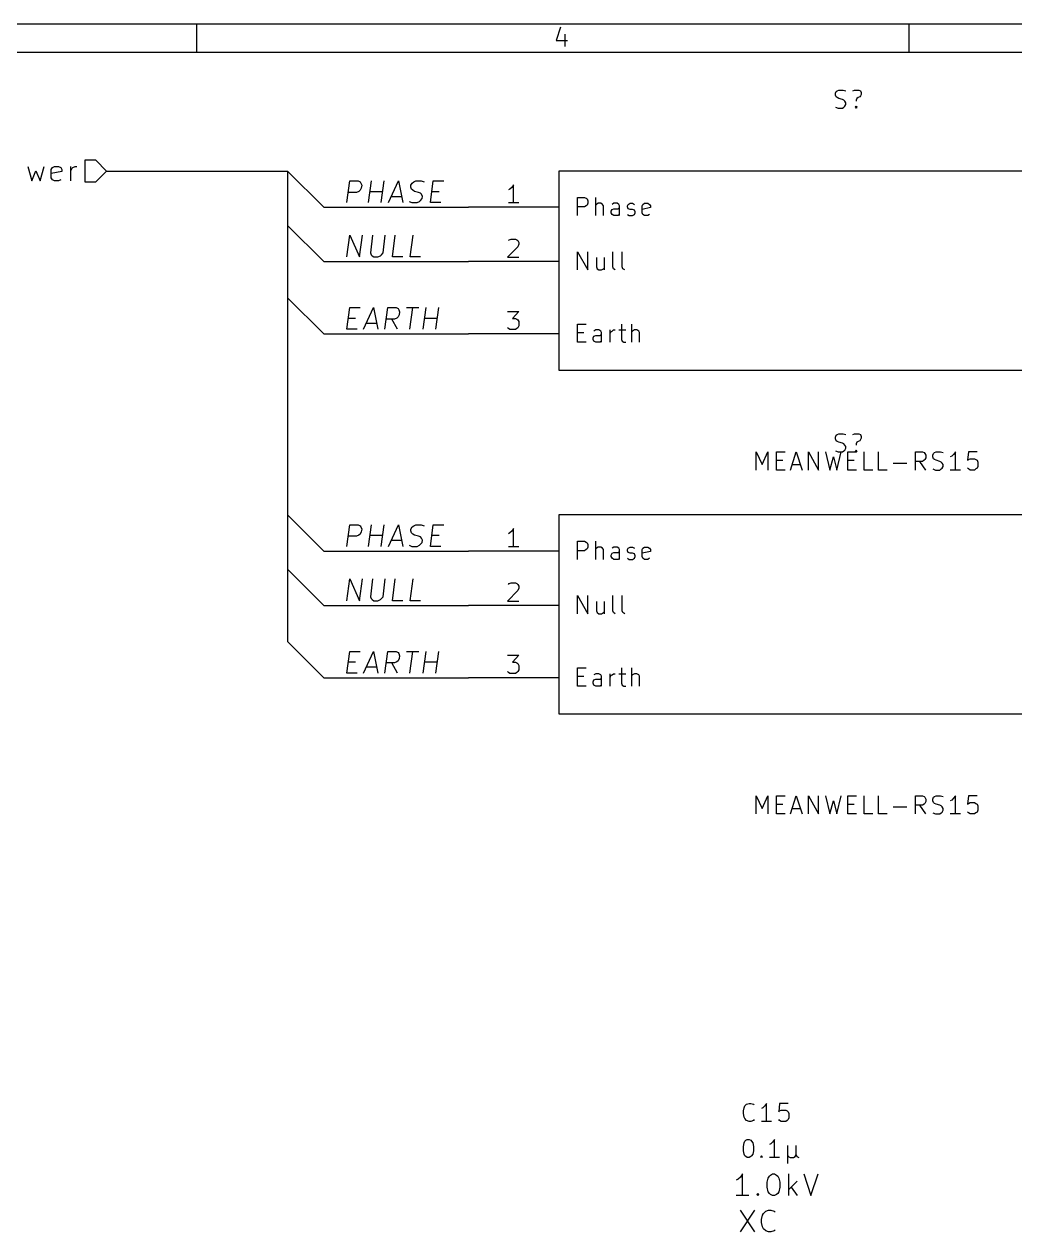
# Model space of a CAD drawing. Extents: x 10 to 287, y -200 to -10.
# Drawn here: x 147.9 to 217.4, y -94.8 to -10 of the extents above; entities that cross this region are included whole.
import ezdxf

# ---------------------------------------------------------------- set-up
doc = ezdxf.new("R2010")
doc.units = 0
doc.header["$MEASUREMENT"] = 0
doc.layers.add('BLACK', color=7, linetype='CONTINUOUS')
doc.layers.add('WHITE', color=7, linetype='CONTINUOUS')

msp = doc.modelspace()

# ---------------------------------------------------------------- linework, layer by layer
at = {"layer": 'Black'}
for p, q in [((286.995, -10.0076), (10.0076, -10.0076)), ((159.995, -11.9888), (159.995, -10.0076)), ((210.007, -11.9888), (210.007, -10.0076)), ((185.547, -10.2108), (185.242, -11.1506)), ((185.852, -10.7188), (185.852, -11.5824)), ((185.242, -11.1506), (186.03, -11.1506)), ((285.013, -11.9888), (11.9888, -11.9888)), ((148.133, -19.9898), (148.412, -21.0058)), ((148.412, -21.0058), (148.692, -20.2946)), ((148.692, -20.2946), (148.996, -21.0058)), ((148.996, -21.0058), (149.276, -19.9898)), ((149.784, -20.2184), (149.86, -20.066)), ((149.784, -20.8026), (149.784, -20.2184)), ((149.86, -20.066), (150.012, -19.9898)), ((150.012, -19.9898), (150.292, -19.9898)), ((150.292, -19.9898), (150.444, -20.066)), ((150.444, -20.066), (150.52, -20.2184)), ((150.52, -20.2184), (150.52, -20.3454)), ((151.155, -21.0058), (151.155, -19.9898)), ((151.155, -20.2946), (151.232, -20.1422)), ((151.232, -20.1422), (151.308, -20.066)), ((151.308, -20.066), (151.46, -19.9898)), ((151.46, -19.9898), (151.587, -19.9898)), ((152.908, -19.558), (152.146, -19.558)), ((152.146, -19.558), (152.146, -21.082)), ((153.67, -20.32), (152.908, -19.558)), ((152.908, -21.082), (153.67, -20.32)), ((153.67, -20.32), (166.37, -20.32)), ((166.37, -20.32), (168.91, -22.86)), ((166.37, -20.32), (166.37, -24.13)), ((185.42, -20.32), (185.42, -34.29)), ((227.33, -20.32), (185.42, -20.32)), ((150.52, -20.3454), (149.784, -20.4978)), ((149.86, -20.9296), (149.784, -20.8026)), ((150.012, -21.0058), (149.86, -20.9296)), ((150.292, -21.0058), (150.012, -21.0058)), ((150.444, -20.9296), (150.292, -21.0058)), ((152.146, -21.082), (152.908, -21.082)), ((181.991, -21.59), (181.889, -21.6408)), ((182.118, -21.463), (181.991, -21.59)), ((182.245, -21.2852), (182.118, -21.463)), ((182.245, -22.5552), (182.245, -21.2852)), ((166.37, -22.86), (166.37, -53.34)), ((168.91, -22.86), (179.07, -22.86)), ((185.42, -22.86), (179.07, -22.86)), ((182.601, -22.5552), (181.889, -22.5552)), ((166.37, -24.13), (168.91, -26.67)), ((181.889, -25.1968), (181.94, -25.146)), ((181.94, -25.146), (182.067, -25.0952)), ((182.067, -25.0952), (182.372, -25.0952)), ((182.372, -25.0952), (182.474, -25.146)), ((182.474, -25.146), (182.55, -25.1968)), ((182.55, -25.1968), (182.601, -25.3238)), ((182.601, -25.3238), (182.601, -25.4508)), ((182.55, -25.6286), (181.813, -26.3652)), ((182.601, -25.4508), (182.55, -25.6286)), ((168.91, -26.67), (179.07, -26.67)), ((185.42, -26.67), (179.07, -26.67)), ((181.813, -26.3652), (182.601, -26.3652)), ((166.37, -29.21), (168.91, -31.75)), ((181.813, -30.1752), (182.601, -30.1752)), ((182.601, -30.1752), (182.169, -30.6578)), ((181.889, -31.369), (181.813, -31.3182)), ((182.169, -30.6578), (182.372, -30.6578)), ((182.372, -30.6578), (182.474, -30.7086)), ((182.474, -30.7086), (182.55, -30.7594)), ((182.55, -31.3182), (182.474, -31.369)), ((182.55, -30.7594), (182.601, -30.8864)), ((182.601, -31.1912), (182.55, -31.3182)), ((182.601, -30.8864), (182.601, -31.1912)), ((168.91, -31.75), (179.07, -31.75)), ((185.42, -31.75), (179.07, -31.75)), ((181.991, -31.4452), (181.889, -31.369)), ((182.372, -31.4452), (181.991, -31.4452)), ((182.474, -31.369), (182.372, -31.4452)), ((185.42, -34.29), (227.33, -34.29)), ((199.263, -41.3004), (199.263, -40.0304)), ((199.263, -40.0304), (199.695, -40.9194)), ((199.695, -40.9194), (200.101, -40.0304)), ((200.101, -40.0304), (200.101, -41.3004)), ((200.711, -41.3004), (200.711, -40.0304)), ((200.711, -40.0304), (201.32, -40.0304)), ((200.711, -40.6146), (201.143, -40.6146)), ((201.676, -41.3004), (202.082, -40.0304)), ((202.082, -40.0304), (202.514, -41.3004)), ((202.946, -41.3004), (202.946, -40.0304)), ((202.946, -40.0304), (203.657, -41.3004)), ((203.657, -41.3004), (203.657, -40.0304)), ((204.14, -40.0304), (204.445, -41.3004)), ((204.445, -41.3004), (204.699, -40.386)), ((204.699, -40.386), (204.927, -41.3004)), ((204.927, -41.3004), (205.232, -40.0304)), ((205.715, -41.3004), (205.715, -40.0304)), ((205.715, -40.0304), (206.324, -40.0304)), ((205.715, -40.6146), (206.146, -40.6146)), ((206.858, -41.3004), (206.858, -40.0304)), ((207.874, -41.3004), (207.874, -40.0304)), ((210.464, -41.3004), (210.464, -40.0304)), ((210.464, -40.0304), (210.947, -40.0304)), ((210.947, -40.0304), (211.074, -40.0812)), ((211.074, -40.6146), (210.947, -40.6908)), ((211.074, -40.0812), (211.125, -40.132)), ((211.125, -40.5638), (211.074, -40.6146)), ((211.125, -40.132), (211.176, -40.259)), ((211.176, -40.4368), (211.125, -40.5638)), ((211.176, -40.259), (211.176, -40.4368)), ((211.684, -40.259), (211.734, -40.132)), ((211.684, -40.386), (211.684, -40.259)), ((211.734, -40.513), (211.684, -40.386)), ((211.734, -40.132), (211.785, -40.0812)), ((211.785, -40.5638), (211.734, -40.513)), ((211.785, -40.0812), (211.912, -40.0304)), ((211.912, -40.6146), (211.785, -40.5638)), ((211.912, -40.0304), (212.217, -40.0304)), ((212.166, -40.6908), (211.912, -40.6146)), ((212.217, -40.0304), (212.395, -40.0812)), ((213.004, -40.3352), (212.903, -40.386)), ((213.131, -40.2082), (213.004, -40.3352)), ((213.258, -40.0304), (213.131, -40.2082)), ((213.258, -41.3004), (213.258, -40.0304)), ((214.173, -40.0304), (214.122, -40.6146)), ((214.122, -40.6146), (214.173, -40.5638)), ((214.782, -40.0304), (214.173, -40.0304)), ((214.173, -40.5638), (214.3, -40.513)), ((214.3, -40.513), (214.605, -40.513)), ((214.605, -40.513), (214.706, -40.5638)), ((214.706, -40.5638), (214.782, -40.6146)), ((214.782, -40.6146), (214.833, -40.7416)), ((201.32, -41.3004), (200.711, -41.3004)), ((201.803, -40.9194), (202.387, -40.9194)), ((206.324, -41.3004), (205.715, -41.3004)), ((207.467, -41.3004), (206.858, -41.3004)), ((208.483, -41.3004), (207.874, -41.3004)), ((208.89, -40.8178), (209.855, -40.8178)), ((210.947, -40.6908), (210.464, -40.6908)), ((211.176, -41.3004), (210.769, -40.6908)), ((211.684, -41.2242), (211.861, -41.3004)), ((211.861, -41.3004), (212.166, -41.3004)), ((212.268, -40.7416), (212.166, -40.6908)), ((212.166, -41.3004), (212.268, -41.2242)), ((212.344, -40.8178), (212.268, -40.7416)), ((212.268, -41.2242), (212.344, -41.1734)), ((212.395, -40.9194), (212.344, -40.8178)), ((212.344, -41.1734), (212.395, -41.0464)), ((212.395, -41.0464), (212.395, -40.9194)), ((213.614, -41.3004), (212.903, -41.3004)), ((214.173, -41.2242), (214.122, -41.1734)), ((214.3, -41.3004), (214.173, -41.2242)), ((214.605, -41.3004), (214.3, -41.3004)), ((214.706, -41.2242), (214.605, -41.3004)), ((214.782, -41.1734), (214.706, -41.2242)), ((214.833, -41.0464), (214.782, -41.1734)), ((214.833, -40.7416), (214.833, -41.0464)), ((166.37, -44.45), (168.91, -46.99)), ((185.42, -44.45), (185.42, -58.42)), ((227.33, -44.45), (185.42, -44.45)), ((181.991, -45.72), (181.889, -45.7708)), ((182.118, -45.593), (181.991, -45.72)), ((182.245, -45.4152), (182.118, -45.593)), ((182.245, -46.6852), (182.245, -45.4152)), ((168.91, -46.99), (179.07, -46.99)), ((185.42, -46.99), (179.07, -46.99)), ((182.601, -46.6852), (181.889, -46.6852)), ((166.37, -48.26), (168.91, -50.8)), ((182.55, -49.7586), (181.813, -50.4952)), ((181.889, -49.3268), (181.94, -49.276)), ((181.94, -49.276), (182.067, -49.2252)), ((182.067, -49.2252), (182.372, -49.2252)), ((182.372, -49.2252), (182.474, -49.276)), ((182.474, -49.276), (182.55, -49.3268)), ((182.55, -49.3268), (182.601, -49.4538)), ((182.601, -49.5808), (182.55, -49.7586)), ((182.601, -49.4538), (182.601, -49.5808)), ((168.91, -50.8), (179.07, -50.8)), ((185.42, -50.8), (179.07, -50.8)), ((181.813, -50.4952), (182.601, -50.4952)), ((166.37, -53.34), (168.91, -55.88)), ((181.813, -54.3052), (182.601, -54.3052)), ((182.601, -54.3052), (182.169, -54.7878)), ((182.169, -54.7878), (182.372, -54.7878)), ((182.372, -54.7878), (182.474, -54.8386)), ((182.474, -54.8386), (182.55, -54.8894)), ((182.55, -54.8894), (182.601, -55.0164)), ((182.601, -55.0164), (182.601, -55.3212)), ((168.91, -55.88), (179.07, -55.88)), ((185.42, -55.88), (179.07, -55.88)), ((181.889, -55.499), (181.813, -55.4482)), ((181.991, -55.5752), (181.889, -55.499)), ((182.372, -55.5752), (181.991, -55.5752)), ((182.474, -55.499), (182.372, -55.5752)), ((182.55, -55.4482), (182.474, -55.499)), ((182.601, -55.3212), (182.55, -55.4482)), ((185.42, -58.42), (227.33, -58.42)), ((199.263, -65.4304), (199.263, -64.1604)), ((199.263, -64.1604), (199.695, -65.0494)), ((199.695, -65.0494), (200.101, -64.1604)), ((200.101, -64.1604), (200.101, -65.4304)), ((200.711, -65.4304), (200.711, -64.1604)), ((200.711, -64.1604), (201.32, -64.1604)), ((201.676, -65.4304), (202.082, -64.1604)), ((202.082, -64.1604), (202.514, -65.4304)), ((202.946, -65.4304), (202.946, -64.1604)), ((202.946, -64.1604), (203.657, -65.4304)), ((203.657, -65.4304), (203.657, -64.1604)), ((204.14, -64.1604), (204.445, -65.4304)), ((204.927, -65.4304), (205.232, -64.1604)), ((205.715, -65.4304), (205.715, -64.1604)), ((205.715, -64.1604), (206.324, -64.1604)), ((206.858, -65.4304), (206.858, -64.1604)), ((207.874, -65.4304), (207.874, -64.1604)), ((210.464, -65.4304), (210.464, -64.1604)), ((210.464, -64.1604), (210.947, -64.1604)), ((210.947, -64.1604), (211.074, -64.2112)), ((211.074, -64.2112), (211.125, -64.262)), ((211.125, -64.262), (211.176, -64.389)), ((211.176, -64.389), (211.176, -64.5668)), ((211.684, -64.389), (211.734, -64.262)), ((211.684, -64.516), (211.684, -64.389)), ((211.734, -64.262), (211.785, -64.2112)), ((211.785, -64.2112), (211.912, -64.1604)), ((211.912, -64.1604), (212.217, -64.1604)), ((212.217, -64.1604), (212.395, -64.2112)), ((213.131, -64.3382), (213.004, -64.4652)), ((213.258, -64.1604), (213.131, -64.3382)), ((213.258, -65.4304), (213.258, -64.1604)), ((214.173, -64.1604), (214.122, -64.7446)), ((214.782, -64.1604), (214.173, -64.1604)), ((200.711, -64.7446), (201.143, -64.7446)), ((201.803, -65.0494), (202.387, -65.0494)), ((204.445, -65.4304), (204.699, -64.516)), ((204.699, -64.516), (204.927, -65.4304)), ((205.715, -64.7446), (206.146, -64.7446)), ((208.89, -64.9478), (209.855, -64.9478)), ((210.947, -64.8208), (210.464, -64.8208)), ((211.176, -65.4304), (210.769, -64.8208)), ((211.074, -64.7446), (210.947, -64.8208)), ((211.125, -64.6938), (211.074, -64.7446)), ((211.176, -64.5668), (211.125, -64.6938)), ((211.734, -64.643), (211.684, -64.516)), ((211.785, -64.6938), (211.734, -64.643)), ((211.912, -64.7446), (211.785, -64.6938)), ((212.166, -64.8208), (211.912, -64.7446)), ((212.268, -64.8716), (212.166, -64.8208)), ((212.344, -64.9478), (212.268, -64.8716)), ((212.395, -65.0494), (212.344, -64.9478)), ((212.344, -65.3034), (212.395, -65.1764)), ((212.395, -65.1764), (212.395, -65.0494)), ((213.004, -64.4652), (212.903, -64.516)), ((214.122, -64.7446), (214.173, -64.6938)), ((214.173, -64.6938), (214.3, -64.643)), ((214.3, -64.643), (214.605, -64.643)), ((214.605, -64.643), (214.706, -64.6938)), ((214.706, -64.6938), (214.782, -64.7446)), ((214.782, -64.7446), (214.833, -64.8716)), ((214.833, -65.1764), (214.782, -65.3034)), ((214.833, -64.8716), (214.833, -65.1764)), ((201.32, -65.4304), (200.711, -65.4304)), ((206.324, -65.4304), (205.715, -65.4304)), ((207.467, -65.4304), (206.858, -65.4304)), ((208.483, -65.4304), (207.874, -65.4304)), ((211.684, -65.3542), (211.861, -65.4304)), ((211.861, -65.4304), (212.166, -65.4304)), ((212.166, -65.4304), (212.268, -65.3542)), ((212.268, -65.3542), (212.344, -65.3034)), ((213.614, -65.4304), (212.903, -65.4304)), ((214.173, -65.3542), (214.122, -65.3034)), ((214.3, -65.4304), (214.173, -65.3542)), ((214.605, -65.4304), (214.3, -65.4304)), ((214.706, -65.3542), (214.605, -65.4304)), ((214.782, -65.3034), (214.706, -65.3542)), ((198.374, -88.773), (198.425, -88.519)), ((198.374, -89.0778), (198.374, -88.773)), ((198.425, -88.519), (198.476, -88.392)), ((198.476, -88.392), (198.552, -88.3412)), ((198.552, -88.3412), (198.653, -88.2904)), ((198.653, -88.2904), (198.78, -88.2904)), ((198.78, -88.2904), (198.907, -88.3412)), ((198.907, -88.3412), (198.958, -88.392)), ((198.958, -88.392), (199.034, -88.519)), ((199.034, -88.519), (199.085, -88.773)), ((199.085, -88.773), (199.085, -89.0778)), ((200.304, -88.5952), (200.203, -88.646)), ((200.431, -88.4682), (200.304, -88.5952)), ((200.558, -88.2904), (200.431, -88.4682)), ((200.558, -89.5604), (200.558, -88.2904)), ((201.473, -88.6968), (201.473, -89.9668)), ((202.082, -89.3572), (202.082, -88.6968)), ((198.425, -89.3064), (198.374, -89.0778)), ((198.476, -89.4334), (198.425, -89.3064)), ((198.552, -89.4842), (198.476, -89.4334)), ((198.653, -89.5604), (198.552, -89.4842)), ((198.78, -89.5604), (198.653, -89.5604)), ((198.907, -89.4842), (198.78, -89.5604)), ((198.958, -89.4334), (198.907, -89.4842)), ((199.034, -89.3064), (198.958, -89.4334)), ((199.085, -89.0778), (199.034, -89.3064)), ((199.593, -89.4842), (199.644, -89.4334)), ((199.644, -89.5604), (199.593, -89.4842)), ((199.644, -89.4334), (199.695, -89.4842)), ((199.644, -89.4334), (199.644, -89.5604)), ((199.695, -89.4842), (199.644, -89.5604)), ((200.914, -89.5604), (200.203, -89.5604)), ((201.473, -89.3572), (201.524, -89.4842)), ((201.524, -89.4842), (201.651, -89.5604)), ((201.651, -89.5604), (201.905, -89.5604)), ((201.905, -89.5604), (202.006, -89.4842)), ((202.006, -89.4842), (202.082, -89.3572)), ((202.082, -89.3572), (202.133, -89.4842)), ((202.133, -89.4842), (202.26, -89.5604)), ((198.018, -91.059), (197.866, -91.1352)), ((198.171, -90.932), (198.018, -91.059)), ((198.323, -90.7034), (198.171, -90.932)), ((198.323, -92.2274), (198.323, -90.7034)), ((200.05, -91.2876), (200.127, -91.0082)), ((200.05, -91.6432), (200.05, -91.2876)), ((200.127, -91.0082), (200.203, -90.8558)), ((200.203, -90.8558), (200.279, -90.7796)), ((200.279, -90.7796), (200.431, -90.7034)), ((200.431, -90.7034), (200.558, -90.7034)), ((200.558, -90.7034), (200.711, -90.7796)), ((200.711, -90.7796), (200.787, -90.8558)), ((200.787, -90.8558), (200.863, -91.0082)), ((200.863, -91.0082), (200.939, -91.2876)), ((200.939, -91.2876), (200.939, -91.6432)), ((201.574, -92.2274), (201.574, -90.7034)), ((202.159, -91.2114), (201.574, -91.7956)), ((202.616, -90.7034), (203.124, -92.2274)), ((203.124, -92.2274), (203.632, -90.7034)), ((198.755, -92.2274), (197.866, -92.2274)), ((199.314, -92.1512), (199.39, -92.075)), ((199.39, -92.2274), (199.314, -92.1512)), ((199.39, -92.075), (199.466, -92.1512)), ((199.39, -92.075), (199.39, -92.2274)), ((199.466, -92.1512), (199.39, -92.2274)), ((200.127, -91.948), (200.05, -91.6432)), ((200.203, -92.075), (200.127, -91.948)), ((200.279, -92.1512), (200.203, -92.075)), ((200.431, -92.2274), (200.279, -92.1512)), ((200.558, -92.2274), (200.431, -92.2274)), ((200.711, -92.1512), (200.558, -92.2274)), ((200.787, -92.075), (200.711, -92.1512)), ((200.863, -91.948), (200.787, -92.075)), ((200.939, -91.6432), (200.863, -91.948)), ((201.727, -91.6432), (202.159, -92.2274)), ((198.145, -93.2434), (199.161, -94.7674)), ((199.161, -93.2434), (198.145, -94.7674)), ((199.644, -93.9038), (199.72, -93.599)), ((199.644, -94.107), (199.644, -93.9038)), ((199.72, -93.599), (199.796, -93.472)), ((199.796, -93.472), (199.949, -93.3196)), ((199.949, -93.3196), (200.152, -93.2434)), ((200.152, -93.2434), (200.304, -93.2434)), ((200.304, -93.2434), (200.533, -93.3196)), ((200.533, -93.3196), (200.609, -93.3958)), ((199.72, -94.4118), (199.644, -94.107)), ((199.796, -94.5642), (199.72, -94.4118)), ((199.949, -94.6912), (199.796, -94.5642)), ((200.152, -94.7674), (199.949, -94.6912)), ((200.304, -94.7674), (200.152, -94.7674)), ((200.533, -94.6912), (200.304, -94.7674)), ((200.609, -94.615), (200.533, -94.6912))]:
    msp.add_line(p, q, dxfattribs=at)
at = {"layer": 'White'}
for p, q in [((204.851, -14.859), (204.902, -14.732)), ((204.851, -14.986), (204.851, -14.859)), ((204.902, -15.113), (204.851, -14.986)), ((204.902, -14.732), (204.953, -14.6812)), ((204.953, -15.1638), (204.902, -15.113)), ((204.953, -14.6812), (205.08, -14.6304)), ((205.08, -15.2146), (204.953, -15.1638)), ((205.08, -14.6304), (205.384, -14.6304)), ((205.334, -15.2908), (205.08, -15.2146)), ((205.384, -14.6304), (205.562, -14.6812)), ((206.07, -14.6812), (206.172, -14.6304)), ((206.172, -14.6304), (206.477, -14.6304)), ((206.35, -15.2146), (206.299, -15.3416)), ((206.426, -15.1638), (206.35, -15.2146)), ((206.553, -15.113), (206.426, -15.1638)), ((206.477, -14.6304), (206.604, -14.6812)), ((206.604, -15.0368), (206.553, -15.113)), ((206.604, -14.6812), (206.654, -14.8082)), ((206.654, -14.9352), (206.604, -15.0368)), ((206.654, -14.8082), (206.654, -14.9352)), ((204.851, -15.8242), (205.029, -15.9004)), ((205.029, -15.9004), (205.334, -15.9004)), ((205.435, -15.3416), (205.334, -15.2908)), ((205.334, -15.9004), (205.435, -15.8242)), ((205.511, -15.4178), (205.435, -15.3416)), ((205.435, -15.8242), (205.511, -15.7734)), ((205.562, -15.5194), (205.511, -15.4178)), ((205.511, -15.7734), (205.562, -15.6464)), ((205.562, -15.6464), (205.562, -15.5194)), ((206.248, -15.8242), (206.299, -15.7734)), ((206.299, -15.9004), (206.248, -15.8242)), ((206.299, -15.3416), (206.299, -15.4178)), ((206.299, -15.7734), (206.35, -15.8242)), ((206.299, -15.7734), (206.299, -15.9004)), ((206.35, -15.8242), (206.299, -15.9004)), ((170.536, -22.5298), (170.739, -21.0058)), ((170.739, -21.0058), (171.323, -21.0058)), ((171.323, -21.0058), (171.475, -21.082)), ((171.475, -21.082), (171.526, -21.1582)), ((171.526, -21.1582), (171.577, -21.3106)), ((172.06, -22.5298), (172.263, -21.0058)), ((172.949, -22.5298), (173.152, -21.0058)), ((173.457, -22.5298), (174.168, -21.0058)), ((174.168, -21.0058), (174.473, -22.5298)), ((175.031, -21.3106), (175.133, -21.1582)), ((175.133, -21.1582), (175.235, -21.082)), ((175.235, -21.082), (175.387, -21.0058)), ((175.387, -21.0058), (175.743, -21.0058)), ((175.743, -21.0058), (175.971, -21.082)), ((176.403, -22.5298), (176.606, -21.0058)), ((176.606, -21.0058), (177.343, -21.0058)), ((171.221, -21.8186), (170.637, -21.8186)), ((171.374, -21.7424), (171.221, -21.8186)), ((171.475, -21.6662), (171.374, -21.7424)), ((171.552, -21.5138), (171.475, -21.6662)), ((171.577, -21.3106), (171.552, -21.5138)), ((172.161, -21.7424), (173.05, -21.7424)), ((175.031, -21.4376), (175.031, -21.3106)), ((175.082, -21.59), (175.031, -21.4376)), ((175.158, -21.6662), (175.082, -21.59)), ((175.285, -21.7424), (175.158, -21.6662)), ((175.565, -21.8186), (175.285, -21.7424)), ((175.717, -21.8694), (175.565, -21.8186)), ((175.768, -21.9456), (175.717, -21.8694)), ((175.844, -22.098), (175.768, -21.9456)), ((176.505, -21.7424), (177.013, -21.7424)), ((173.66, -22.098), (174.396, -22.098)), ((174.904, -22.4536), (175.108, -22.5298)), ((175.108, -22.5298), (175.463, -22.5298)), ((175.463, -22.5298), (175.641, -22.4536)), ((175.641, -22.4536), (175.717, -22.3774)), ((175.717, -22.3774), (175.819, -22.2504)), ((175.819, -22.2504), (175.844, -22.098)), ((177.14, -22.5298), (176.403, -22.5298)), ((186.741, -23.4442), (186.741, -22.1742)), ((186.741, -22.1742), (187.223, -22.1742)), ((187.223, -22.8346), (186.741, -22.8346)), ((187.223, -22.1742), (187.35, -22.225)), ((187.35, -22.7584), (187.223, -22.8346)), ((187.35, -22.225), (187.401, -22.2758)), ((187.401, -22.7076), (187.35, -22.7584)), ((187.401, -22.2758), (187.452, -22.4028)), ((187.452, -22.5806), (187.401, -22.7076)), ((187.452, -22.4028), (187.452, -22.5806)), ((188.011, -23.4442), (188.011, -22.1742)), ((188.062, -22.6568), (188.011, -22.7076)), ((188.189, -22.5806), (188.062, -22.6568)), ((188.366, -22.5806), (188.189, -22.5806)), ((188.493, -22.6568), (188.366, -22.5806)), ((188.544, -22.7584), (188.493, -22.6568)), ((188.544, -23.4442), (188.544, -22.7584)), ((189.281, -22.5806), (189.154, -22.6568)), ((189.509, -22.5806), (189.281, -22.5806)), ((189.636, -22.6568), (189.509, -22.5806)), ((189.687, -22.7584), (189.636, -22.6568)), ((189.687, -23.4442), (189.687, -22.7584)), ((190.246, -22.7584), (190.297, -22.6568)), ((190.246, -22.8346), (190.246, -22.7584)), ((190.297, -22.9616), (190.246, -22.8346)), ((190.297, -22.6568), (190.424, -22.5806)), ((190.424, -22.5806), (190.602, -22.5806)), ((190.602, -22.5806), (190.729, -22.6568)), ((191.262, -22.7584), (191.313, -22.6568)), ((191.262, -23.241), (191.262, -22.7584)), ((191.313, -22.6568), (191.44, -22.5806)), ((191.44, -22.5806), (191.668, -22.5806)), ((191.668, -22.5806), (191.795, -22.6568)), ((191.795, -22.6568), (191.846, -22.7584)), ((191.846, -22.7584), (191.846, -22.8854)), ((189.103, -23.1394), (189.154, -23.0124)), ((189.103, -23.241), (189.103, -23.1394)), ((189.154, -23.368), (189.103, -23.241)), ((189.154, -23.0124), (189.281, -22.9616)), ((189.281, -23.4442), (189.154, -23.368)), ((189.281, -22.9616), (189.586, -22.9616)), ((189.586, -23.4442), (189.281, -23.4442)), ((189.586, -22.9616), (189.687, -22.8854)), ((189.687, -23.368), (189.586, -23.4442)), ((190.246, -23.368), (190.348, -23.4442)), ((190.424, -23.0124), (190.297, -22.9616)), ((190.348, -23.4442), (190.602, -23.4442)), ((190.602, -23.0124), (190.424, -23.0124)), ((190.729, -23.0632), (190.602, -23.0124)), ((190.602, -23.4442), (190.729, -23.368)), ((190.779, -23.1902), (190.729, -23.0632)), ((190.729, -23.368), (190.779, -23.241)), ((190.779, -23.241), (190.779, -23.1902)), ((191.846, -22.8854), (191.262, -23.0124)), ((191.313, -23.368), (191.262, -23.241)), ((191.44, -23.4442), (191.313, -23.368)), ((191.668, -23.4442), (191.44, -23.4442)), ((191.795, -23.368), (191.668, -23.4442)), ((170.536, -26.3398), (170.739, -24.8158)), ((170.739, -24.8158), (171.425, -26.3398)), ((171.425, -26.3398), (171.628, -24.8158)), ((172.339, -24.8158), (172.187, -26.0604)), ((173.076, -26.0604), (173.228, -24.8158)), ((173.736, -26.3398), (173.939, -24.8158)), ((174.981, -26.3398), (175.184, -24.8158)), ((172.187, -26.0604), (172.237, -26.1874)), ((172.237, -26.1874), (172.314, -26.2636)), ((172.314, -26.2636), (172.441, -26.3398)), ((172.72, -26.3398), (172.898, -26.2636)), ((172.898, -26.2636), (172.974, -26.1874)), ((172.974, -26.1874), (173.076, -26.0604)), ((186.741, -27.2542), (186.741, -25.9842)), ((186.741, -25.9842), (187.452, -27.2542)), ((187.452, -27.2542), (187.452, -25.9842)), ((189.205, -27.051), (189.205, -25.9842)), ((189.865, -27.051), (189.865, -25.9842)), ((172.441, -26.3398), (172.72, -26.3398)), ((174.473, -26.3398), (173.736, -26.3398)), ((175.717, -26.3398), (174.981, -26.3398)), ((188.062, -26.3906), (188.062, -27.051)), ((188.062, -27.051), (188.112, -27.178)), ((188.595, -26.3906), (188.595, -27.2542)), ((189.255, -27.178), (189.205, -27.051)), ((189.916, -27.178), (189.865, -27.051)), ((188.112, -27.178), (188.239, -27.2542)), ((188.239, -27.2542), (188.417, -27.2542)), ((188.417, -27.2542), (188.544, -27.178)), ((188.544, -27.178), (188.595, -27.1272)), ((189.382, -27.2542), (189.255, -27.178)), ((190.043, -27.2542), (189.916, -27.178)), ((170.536, -31.4198), (170.739, -29.8958)), ((170.739, -29.8958), (171.475, -29.8958)), ((171.704, -31.4198), (172.415, -29.8958)), ((172.415, -29.8958), (172.72, -31.4198)), ((173.203, -31.4198), (173.406, -29.8958)), ((173.406, -29.8958), (173.99, -29.8958)), ((173.99, -29.8958), (174.142, -29.972)), ((174.142, -29.972), (174.193, -30.0482)), ((174.219, -30.4038), (174.142, -30.5562)), ((174.193, -30.0482), (174.244, -30.2006)), ((174.244, -30.2006), (174.219, -30.4038)), ((174.727, -29.8958), (175.59, -29.8958)), ((174.955, -31.4198), (175.158, -29.8958)), ((175.895, -31.4198), (176.098, -29.8958)), ((176.784, -31.4198), (176.987, -29.8958)), ((170.637, -30.6324), (171.145, -30.6324)), ((171.907, -30.988), (172.644, -30.988)), ((173.888, -30.7086), (173.304, -30.7086)), ((174.092, -31.4198), (173.685, -30.7086)), ((174.041, -30.6324), (173.888, -30.7086)), ((174.142, -30.5562), (174.041, -30.6324)), ((175.997, -30.6324), (176.886, -30.6324)), ((186.741, -32.3342), (186.741, -31.0642)), ((186.741, -31.0642), (187.35, -31.0642)), ((189.814, -31.0642), (189.814, -32.131)), ((190.551, -32.3342), (190.551, -31.0642)), ((171.272, -31.4198), (170.536, -31.4198)), ((186.741, -31.6484), (187.173, -31.6484)), ((187.833, -32.0294), (187.884, -31.9024)), ((187.833, -32.131), (187.833, -32.0294)), ((187.884, -32.258), (187.833, -32.131)), ((188.011, -31.4706), (187.884, -31.5468)), ((187.884, -31.9024), (188.011, -31.8516)), ((188.239, -31.4706), (188.011, -31.4706)), ((188.011, -31.8516), (188.316, -31.8516)), ((188.366, -31.5468), (188.239, -31.4706)), ((188.316, -31.8516), (188.417, -31.7754)), ((188.417, -31.6484), (188.366, -31.5468)), ((188.417, -32.3342), (188.417, -31.6484)), ((189.027, -32.3342), (189.027, -31.4706)), ((189.027, -31.7246), (189.078, -31.5976)), ((189.078, -31.5976), (189.154, -31.5468)), ((189.154, -31.5468), (189.255, -31.4706)), ((189.255, -31.4706), (189.382, -31.4706)), ((189.636, -31.4706), (190.119, -31.4706)), ((189.814, -32.131), (189.865, -32.258)), ((190.602, -31.5468), (190.551, -31.5976)), ((190.729, -31.4706), (190.602, -31.5468)), ((190.906, -31.4706), (190.729, -31.4706)), ((191.033, -31.5468), (190.906, -31.4706)), ((191.084, -31.6484), (191.033, -31.5468)), ((191.084, -32.3342), (191.084, -31.6484)), ((187.35, -32.3342), (186.741, -32.3342)), ((188.011, -32.3342), (187.884, -32.258)), ((188.316, -32.3342), (188.011, -32.3342)), ((188.417, -32.258), (188.316, -32.3342)), ((189.865, -32.258), (189.992, -32.3342)), ((189.992, -32.3342), (190.119, -32.3342)), ((204.851, -38.989), (204.902, -38.862)), ((204.851, -39.116), (204.851, -38.989)), ((204.902, -38.862), (204.953, -38.8112)), ((204.953, -38.8112), (205.08, -38.7604)), ((205.08, -38.7604), (205.384, -38.7604)), ((205.384, -38.7604), (205.562, -38.8112)), ((206.07, -38.8112), (206.172, -38.7604)), ((206.172, -38.7604), (206.477, -38.7604)), ((206.477, -38.7604), (206.604, -38.8112)), ((206.604, -38.8112), (206.654, -38.9382)), ((206.654, -38.9382), (206.654, -39.0652)), ((204.902, -39.243), (204.851, -39.116)), ((204.953, -39.2938), (204.902, -39.243)), ((205.08, -39.3446), (204.953, -39.2938)), ((205.334, -39.4208), (205.08, -39.3446)), ((205.435, -39.4716), (205.334, -39.4208)), ((205.511, -39.5478), (205.435, -39.4716)), ((205.562, -39.6494), (205.511, -39.5478)), ((205.511, -39.9034), (205.562, -39.7764)), ((205.562, -39.7764), (205.562, -39.6494)), ((206.35, -39.3446), (206.299, -39.4716)), ((206.299, -39.4716), (206.299, -39.5478)), ((206.426, -39.2938), (206.35, -39.3446)), ((206.553, -39.243), (206.426, -39.2938)), ((206.604, -39.1668), (206.553, -39.243)), ((206.654, -39.0652), (206.604, -39.1668)), ((204.851, -39.9542), (205.029, -40.0304)), ((205.029, -40.0304), (205.334, -40.0304)), ((205.334, -40.0304), (205.435, -39.9542)), ((205.435, -39.9542), (205.511, -39.9034)), ((206.248, -39.9542), (206.299, -39.9034)), ((206.299, -40.0304), (206.248, -39.9542)), ((206.299, -39.9034), (206.35, -39.9542)), ((206.299, -39.9034), (206.299, -40.0304)), ((206.35, -39.9542), (206.299, -40.0304)), ((170.536, -46.6598), (170.739, -45.1358)), ((170.739, -45.1358), (171.323, -45.1358)), ((171.323, -45.1358), (171.475, -45.212)), ((171.475, -45.212), (171.526, -45.2882)), ((171.552, -45.6438), (171.475, -45.7962)), ((171.526, -45.2882), (171.577, -45.4406)), ((171.577, -45.4406), (171.552, -45.6438)), ((172.06, -46.6598), (172.263, -45.1358)), ((172.949, -46.6598), (173.152, -45.1358)), ((173.457, -46.6598), (174.168, -45.1358)), ((174.168, -45.1358), (174.473, -46.6598)), ((175.031, -45.4406), (175.133, -45.2882)), ((175.031, -45.5676), (175.031, -45.4406)), ((175.082, -45.72), (175.031, -45.5676)), ((175.158, -45.7962), (175.082, -45.72)), ((175.133, -45.2882), (175.235, -45.212)), ((175.235, -45.212), (175.387, -45.1358)), ((175.387, -45.1358), (175.743, -45.1358)), ((175.743, -45.1358), (175.971, -45.212)), ((176.403, -46.6598), (176.606, -45.1358)), ((176.606, -45.1358), (177.343, -45.1358)), ((171.221, -45.9486), (170.637, -45.9486)), ((171.374, -45.8724), (171.221, -45.9486)), ((171.475, -45.7962), (171.374, -45.8724)), ((172.161, -45.8724), (173.05, -45.8724)), ((173.66, -46.228), (174.396, -46.228)), ((174.904, -46.5836), (175.108, -46.6598)), ((175.285, -45.8724), (175.158, -45.7962)), ((175.565, -45.9486), (175.285, -45.8724)), ((175.463, -46.6598), (175.641, -46.5836)), ((175.717, -45.9994), (175.565, -45.9486)), ((175.641, -46.5836), (175.717, -46.5074)), ((175.768, -46.0756), (175.717, -45.9994)), ((175.717, -46.5074), (175.819, -46.3804)), ((175.844, -46.228), (175.768, -46.0756)), ((175.819, -46.3804), (175.844, -46.228)), ((176.505, -45.8724), (177.013, -45.8724)), ((186.741, -47.5742), (186.741, -46.3042)), ((186.741, -46.3042), (187.223, -46.3042)), ((187.223, -46.3042), (187.35, -46.355)), ((187.35, -46.355), (187.401, -46.4058)), ((187.401, -46.4058), (187.452, -46.5328)), ((187.452, -46.5328), (187.452, -46.7106)), ((188.011, -47.5742), (188.011, -46.3042)), ((175.108, -46.6598), (175.463, -46.6598)), ((177.14, -46.6598), (176.403, -46.6598)), ((187.223, -46.9646), (186.741, -46.9646)), ((187.35, -46.8884), (187.223, -46.9646)), ((187.401, -46.8376), (187.35, -46.8884)), ((187.452, -46.7106), (187.401, -46.8376)), ((188.062, -46.7868), (188.011, -46.8376)), ((188.189, -46.7106), (188.062, -46.7868)), ((188.366, -46.7106), (188.189, -46.7106)), ((188.493, -46.7868), (188.366, -46.7106)), ((188.544, -46.8884), (188.493, -46.7868)), ((188.544, -47.5742), (188.544, -46.8884)), ((189.103, -47.2694), (189.154, -47.1424)), ((189.103, -47.371), (189.103, -47.2694)), ((189.154, -47.498), (189.103, -47.371)), ((189.281, -46.7106), (189.154, -46.7868)), ((189.154, -47.1424), (189.281, -47.0916)), ((189.509, -46.7106), (189.281, -46.7106)), ((189.281, -47.0916), (189.586, -47.0916)), ((189.636, -46.7868), (189.509, -46.7106)), ((189.586, -47.0916), (189.687, -47.0154)), ((189.687, -46.8884), (189.636, -46.7868)), ((189.687, -47.5742), (189.687, -46.8884)), ((190.246, -46.8884), (190.297, -46.7868)), ((190.246, -46.9646), (190.246, -46.8884)), ((190.297, -47.0916), (190.246, -46.9646)), ((190.297, -46.7868), (190.424, -46.7106)), ((190.424, -47.1424), (190.297, -47.0916)), ((190.424, -46.7106), (190.602, -46.7106)), ((190.602, -47.1424), (190.424, -47.1424)), ((190.602, -46.7106), (190.729, -46.7868)), ((190.729, -47.1932), (190.602, -47.1424)), ((190.779, -47.3202), (190.729, -47.1932)), ((190.729, -47.498), (190.779, -47.371)), ((190.779, -47.371), (190.779, -47.3202)), ((191.262, -46.8884), (191.313, -46.7868)), ((191.262, -47.371), (191.262, -46.8884)), ((191.846, -47.0154), (191.262, -47.1424)), ((191.313, -47.498), (191.262, -47.371)), ((191.313, -46.7868), (191.44, -46.7106)), ((191.44, -46.7106), (191.668, -46.7106)), ((191.668, -46.7106), (191.795, -46.7868)), ((191.795, -46.7868), (191.846, -46.8884)), ((191.846, -46.8884), (191.846, -47.0154)), ((189.281, -47.5742), (189.154, -47.498)), ((189.586, -47.5742), (189.281, -47.5742)), ((189.687, -47.498), (189.586, -47.5742)), ((190.246, -47.498), (190.348, -47.5742)), ((190.348, -47.5742), (190.602, -47.5742)), ((190.602, -47.5742), (190.729, -47.498)), ((191.44, -47.5742), (191.313, -47.498)), ((191.668, -47.5742), (191.44, -47.5742)), ((191.795, -47.498), (191.668, -47.5742)), ((170.536, -50.4698), (170.739, -48.9458)), ((170.739, -48.9458), (171.425, -50.4698)), ((171.425, -50.4698), (171.628, -48.9458)), ((172.339, -48.9458), (172.187, -50.1904)), ((173.076, -50.1904), (173.228, -48.9458)), ((173.736, -50.4698), (173.939, -48.9458)), ((174.981, -50.4698), (175.184, -48.9458)), ((172.187, -50.1904), (172.237, -50.3174)), ((172.237, -50.3174), (172.314, -50.3936)), ((172.314, -50.3936), (172.441, -50.4698)), ((172.441, -50.4698), (172.72, -50.4698)), ((172.72, -50.4698), (172.898, -50.3936)), ((172.898, -50.3936), (172.974, -50.3174)), ((172.974, -50.3174), (173.076, -50.1904)), ((174.473, -50.4698), (173.736, -50.4698)), ((175.717, -50.4698), (174.981, -50.4698)), ((186.741, -51.3842), (186.741, -50.1142)), ((186.741, -50.1142), (187.452, -51.3842)), ((187.452, -51.3842), (187.452, -50.1142)), ((188.062, -50.5206), (188.062, -51.181)), ((188.595, -50.5206), (188.595, -51.3842)), ((189.205, -51.181), (189.205, -50.1142)), ((189.865, -51.181), (189.865, -50.1142)), ((188.062, -51.181), (188.112, -51.308)), ((188.112, -51.308), (188.239, -51.3842)), ((188.239, -51.3842), (188.417, -51.3842)), ((188.417, -51.3842), (188.544, -51.308)), ((188.544, -51.308), (188.595, -51.2572)), ((189.255, -51.308), (189.205, -51.181)), ((189.382, -51.3842), (189.255, -51.308)), ((189.916, -51.308), (189.865, -51.181)), ((190.043, -51.3842), (189.916, -51.308)), ((170.536, -55.5498), (170.739, -54.0258)), ((170.739, -54.0258), (171.475, -54.0258)), ((171.704, -55.5498), (172.415, -54.0258)), ((172.415, -54.0258), (172.72, -55.5498)), ((173.203, -55.5498), (173.406, -54.0258)), ((173.406, -54.0258), (173.99, -54.0258)), ((173.99, -54.0258), (174.142, -54.102)), ((174.142, -54.102), (174.193, -54.1782)), ((174.193, -54.1782), (174.244, -54.3306)), ((174.727, -54.0258), (175.59, -54.0258)), ((174.955, -55.5498), (175.158, -54.0258)), ((175.895, -55.5498), (176.098, -54.0258)), ((176.784, -55.5498), (176.987, -54.0258)), ((170.637, -54.7624), (171.145, -54.7624)), ((173.888, -54.8386), (173.304, -54.8386)), ((174.092, -55.5498), (173.685, -54.8386)), ((174.041, -54.7624), (173.888, -54.8386)), ((174.142, -54.6862), (174.041, -54.7624)), ((174.219, -54.5338), (174.142, -54.6862)), ((174.244, -54.3306), (174.219, -54.5338)), ((175.997, -54.7624), (176.886, -54.7624)), ((171.272, -55.5498), (170.536, -55.5498)), ((171.907, -55.118), (172.644, -55.118)), ((186.741, -56.4642), (186.741, -55.1942)), ((186.741, -55.1942), (187.35, -55.1942)), ((186.741, -55.7784), (187.173, -55.7784)), ((188.011, -55.6006), (187.884, -55.6768)), ((188.239, -55.6006), (188.011, -55.6006)), ((188.366, -55.6768), (188.239, -55.6006)), ((188.316, -55.9816), (188.417, -55.9054)), ((188.417, -55.7784), (188.366, -55.6768)), ((188.417, -56.4642), (188.417, -55.7784)), ((189.027, -56.4642), (189.027, -55.6006)), ((189.027, -55.8546), (189.078, -55.7276)), ((189.078, -55.7276), (189.154, -55.6768)), ((189.154, -55.6768), (189.255, -55.6006)), ((189.255, -55.6006), (189.382, -55.6006)), ((189.636, -55.6006), (190.119, -55.6006)), ((189.814, -55.1942), (189.814, -56.261)), ((190.551, -56.4642), (190.551, -55.1942)), ((190.602, -55.6768), (190.551, -55.7276)), ((190.729, -55.6006), (190.602, -55.6768)), ((190.906, -55.6006), (190.729, -55.6006)), ((191.033, -55.6768), (190.906, -55.6006)), ((191.084, -55.7784), (191.033, -55.6768)), ((191.084, -56.4642), (191.084, -55.7784)), ((187.35, -56.4642), (186.741, -56.4642)), ((187.833, -56.1594), (187.884, -56.0324)), ((187.833, -56.261), (187.833, -56.1594)), ((187.884, -56.388), (187.833, -56.261)), ((187.884, -56.0324), (188.011, -55.9816)), ((188.011, -56.4642), (187.884, -56.388)), ((188.011, -55.9816), (188.316, -55.9816)), ((188.316, -56.4642), (188.011, -56.4642)), ((188.417, -56.388), (188.316, -56.4642)), ((189.814, -56.261), (189.865, -56.388)), ((189.865, -56.388), (189.992, -56.4642)), ((189.992, -56.4642), (190.119, -56.4642)), ((198.374, -86.2838), (198.425, -86.0552)), ((198.374, -86.4616), (198.374, -86.2838)), ((198.425, -86.0552), (198.476, -85.9282)), ((198.476, -85.9282), (198.603, -85.8012)), ((198.603, -85.8012), (198.78, -85.7504)), ((198.78, -85.7504), (198.907, -85.7504)), ((198.907, -85.7504), (199.085, -85.8012)), ((199.085, -85.8012), (199.136, -85.852)), ((199.746, -86.0552), (199.644, -86.106)), ((199.873, -85.9282), (199.746, -86.0552)), ((200, -85.7504), (199.873, -85.9282)), ((200, -87.0204), (200, -85.7504)), ((200.914, -85.7504), (200.863, -86.3346)), ((200.863, -86.3346), (200.914, -86.2838)), ((201.524, -85.7504), (200.914, -85.7504)), ((200.914, -86.2838), (201.041, -86.233)), ((201.041, -86.233), (201.346, -86.233)), ((201.346, -86.233), (201.447, -86.2838)), ((201.447, -86.2838), (201.524, -86.3346)), ((201.524, -86.3346), (201.574, -86.4616)), ((198.425, -86.7156), (198.374, -86.4616)), ((198.476, -86.8172), (198.425, -86.7156)), ((198.603, -86.9442), (198.476, -86.8172)), ((198.78, -87.0204), (198.603, -86.9442)), ((198.907, -87.0204), (198.78, -87.0204)), ((199.085, -86.9442), (198.907, -87.0204)), ((199.136, -86.8934), (199.085, -86.9442)), ((200.355, -87.0204), (199.644, -87.0204)), ((200.914, -86.9442), (200.863, -86.8934)), ((201.041, -87.0204), (200.914, -86.9442)), ((201.346, -87.0204), (201.041, -87.0204)), ((201.447, -86.9442), (201.346, -87.0204)), ((201.524, -86.8934), (201.447, -86.9442)), ((201.574, -86.7664), (201.524, -86.8934)), ((201.574, -86.4616), (201.574, -86.7664))]:
    msp.add_line(p, q, dxfattribs=at)

doc.saveas('drawing.dxf')
